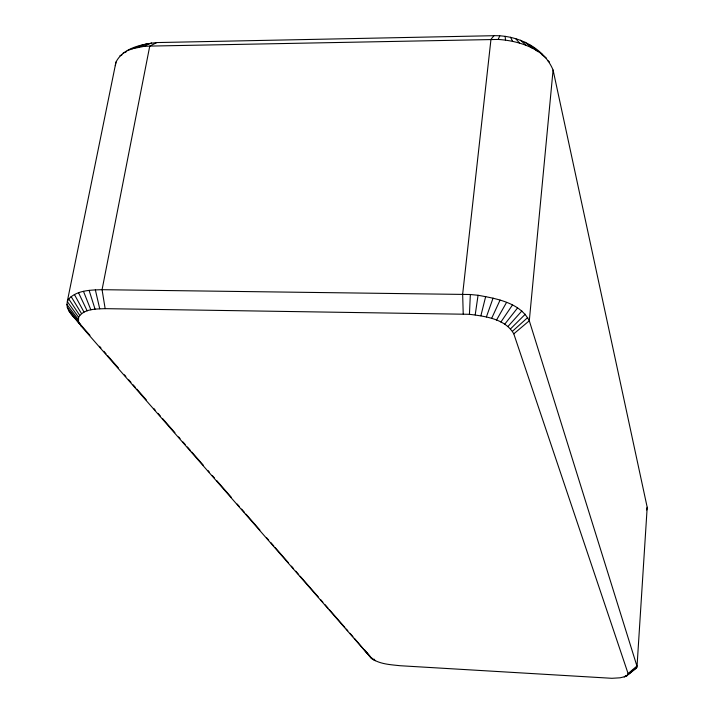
<?xml version="1.0" encoding="UTF-8"?>
<svg xmlns="http://www.w3.org/2000/svg" width="714" height="714" viewBox="0 0 714 714"><rect width="100%" height="100%" fill="white"/><g stroke="black" fill="none" stroke-linecap="round" stroke-linejoin="round"><path stroke-width="1.07" d="M626.99 675.828L628.097 673.579L513.794 333.84C505.235 318.739 485.101 316.311 469.437 314.303L470.339 294.507L102.066 289.688C90.678 290.018 77.192 290.152 68.722 298.943C61.957 309.581 76.835 318.515 81.351 326.307L371.405 658.281C379.518 664.216 390.335 664.627 400.01 665.716L611.898 678.3L620.091 677.8L625.803 676.435L636.986 667.09L647.196 507.279L553.082 70.043C543.872 47.704 517.445 35.066 493.963 35.7L156.821 42.572C142.095 44.134 123.219 47.776 115.971 62.109L67.277 301.567L78.602 317.275L78.504 321.541L81.351 326.307M553.082 70.043L529.297 320.764L636.933 666.046L628.097 673.579M475.203 314.874L478.068 295.275C496.435 298.622 519.837 302.584 529.297 320.764L513.794 333.84M115.329 65.652L115.971 62.109M480.888 315.767L485.69 296.48M486.395 316.962L493.071 298.095M646.697 509.974L647.196 507.279M131.992 48.82L143.362 46.49L149.753 46.089L498.211 39.431L499.782 35.807M491.625 318.426L500.068 300.094M496.48 320.14L506.556 302.424M78.602 317.275C83.94 308.555 96.149 309.055 105.154 308.653L469.437 314.303M500.88 322.076L512.42 305.056M504.744 324.192L517.552 307.939M493.963 35.7L490.973 39.297L462.654 294.186L463.225 314.026M508.002 326.441L521.872 311.001M510.608 328.797L525.299 314.205M512.509 331.216L527.78 317.48M624.232 676.979L625.892 675.551M636.469 668.081L625.803 676.435M628.15 674.418L636.986 667.09M137.365 47.347L143.202 44.634M156.821 42.572L149.753 46.089L102.066 289.688L105.154 308.653M143.362 46.49L151.671 42.894M119.925 55.737L121.96 54.889M123.183 53.032L126.28 51.819M137.4 47.401L147.236 43.572M127.226 50.703L139.641 46.044M498.211 39.431C513.848 40.502 529.806 44.759 542.363 54.487M470.339 294.507L478.068 295.275M529.047 44.491L537.606 51.087M538.07 51.703L532.599 47.026M541.382 54.282L546.353 58.146M524.977 42.197L532.153 48.016M547.843 60.681L549.494 62.011M520.479 40.207L526.093 45.339M70.918 313.553L89.964 335.375M99.487 346.281L100.951 347.959M103.878 351.315L106.074 353.832M107.537 355.51L118.524 368.103M124.388 374.814L125.851 376.492M128.779 379.848L130.983 382.365M133.179 384.882L135.374 387.399M136.838 389.076L146.361 399.992M153.688 408.381L155.152 410.059M158.08 413.415L160.284 415.932M162.48 418.449L174.93 432.711M178.589 436.914L180.053 438.592M182.989 441.948L185.185 444.465M187.38 446.982L190.308 450.338M191.78 452.016L203.499 465.439M207.89 470.481L209.354 472.159M212.29 475.515L214.486 478.032M216.681 480.549L231.327 497.328M237.191 504.048L239.386 506.565M241.582 509.082L244.518 512.438M245.982 514.116L259.896 530.056M266.492 537.615L268.687 540.132M270.883 542.649L273.819 546.005M275.283 547.683L288.465 562.784M291.392 566.14L293.588 568.665M295.792 571.182L298.72 574.538M300.183 576.216L318.498 597.19M320.693 599.715L322.889 602.232M325.093 604.749L328.021 608.105M329.484 609.783L344.862 627.401M346.335 629.079L347.798 630.757M349.994 633.282L352.921 636.638M354.385 638.316L369.986 656.657M515.615 38.538L519.551 43.108M371.405 658.281L364.675 650.097L367.817 653.569M369.12 655.166L372.369 659.147M68.633 310.438L79.513 323.808M67.241 307.368L78.504 321.541M372.28 658.246L373.636 659.95M66.786 304.396L78.192 319.354M374.029 659.111L375.252 660.753M68.722 298.943L79.718 315.356M71.105 296.569L81.53 313.616M74.399 294.489L84.02 312.107M510.483 37.235L512.634 41.35M78.54 292.74L87.135 310.84M83.476 291.357L90.839 309.84M89.107 290.375L95.051 309.135M95.346 289.813L99.71 308.743M505.173 36.316L505.476 40.118"/></g></svg>
